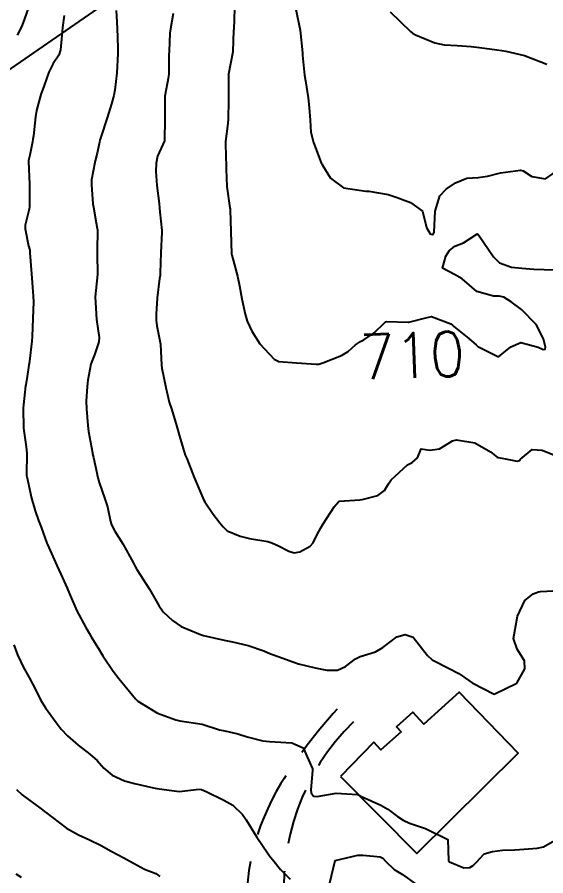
# Model space of a CAD drawing. Header units: metres. Extents: x 298520 to 308411, y 7433745 to 7450750.
# Drawn here: x 301546.9 to 301594, y 7442464.9 to 7442541.5 of the extents above; entities that cross this region are included whole.
import ezdxf
from ezdxf.enums import TextEntityAlignment as Align

# ---------------------------------------------------------------- set-up
doc = ezdxf.new("R2010")
doc.units = ezdxf.units.M
doc.header["$LTSCALE"] = 10
doc.linetypes.add('CONTINUO', pattern=[0])
doc.linetypes.add('DASHED', pattern=[0.75, 0.5, -0.25])
for name, color, linetype in [('Cotas', 45, 'Continuous'), ('Curvas de Nivel 1m', 11, 'Continuous'), ('Curvas de Nivel 5m', 15, 'Continuous'), ('Edificações', 30, 'Continuous'), ('TEXTO', 45, 'Continuous'), ('Vias Secundárias', 230, 'DASHED')]:
    doc.layers.add(name, color=color, linetype=linetype)
doc.styles.add('Style-STANDARD', font='STANDARD.shx')

msp = doc.modelspace()

# ---------------------------------------------------------------- linework, layer by layer
at = {"layer": 'Curvas de Nivel 1m', "flags": 128}
for points, elevation in [([(301547.952, 7442542.622), (301547.495, 7442541.26), (301547.257, 7442540.629), (301546.856, 7442539.888)], 714), ([(301551.054, 7442541.661), (301550.906, 7442540.582), (301550.833, 7442539.862), (301550.716, 7442538.584), (301550.566, 7442538.108), (301550.081, 7442537.367), (301549.688, 7442536.596), (301549.262, 7442535.395), (301548.984, 7442534.606), (301548.588, 7442533.171), (301548.503, 7442532.613), (301548.322, 7442530.931), (301548.267, 7442530.616), (301548.223, 7442530.393), (301547.982, 7442529.194), (301547.875, 7442528.72), (301547.865, 7442528.621), (301547.953, 7442526.62), (301547.953, 7442524.62), (301547.92, 7442524.372), (301547.59, 7442522.939), (301547.586, 7442522.623), (301547.888, 7442521.121), (301547.982, 7442520.716), (301547.997, 7442520.618), (301548.004, 7442520.495), (301548.141, 7442518.616), (301548.263, 7442517.04), (301548.301, 7442516.613), (301548.319, 7442516.12), (301548.272, 7442514.613), (301548.193, 7442513.02), (301548.159, 7442512.614), (301547.958, 7442510.81), (301547.927, 7442510.618), (301547.904, 7442510.474), (301547.745, 7442509.458), (301547.632, 7442508.723), (301547.616, 7442508.621), (301547.421, 7442506.918), (301547.406, 7442506.623), (301547.431, 7442504.887), (301547.453, 7442504.622), (301547.671, 7442503.191), (301547.721, 7442502.619), (301547.7, 7442500.676), (301547.704, 7442500.619), (301547.717, 7442500.544), (301548.138, 7442498.612), (301548.471, 7442497.477), (301548.775, 7442496.602), (301548.992, 7442496.004), (301549.519, 7442494.601), (301549.571, 7442494.469), (301550.411, 7442492.587), (301550.762, 7442491.808), (301551.311, 7442490.573), (301551.516, 7442490.078), (301552.171, 7442488.563), (301552.976, 7442487.057), (301553.276, 7442486.552), (301553.47, 7442486.224), (301554.104, 7442485.185), (301554.517, 7442484.534), (301555.433, 7442483.181), (301555.924, 7442482.515), (301557.405, 7442480.697), (301557.616, 7442480.498), (301559.387, 7442479.429), (301561.003, 7442478.832), (301561.377, 7442478.753), (301563.373, 7442478.43), (301564.908, 7442477.946), (301565.367, 7442477.844), (301566.551, 7442477.579), (301567.362, 7442477.317), (301568.767, 7442476.957), (301569.358, 7442476.885), (301569.881, 7442476.875), (301571.357, 7442476.768), (301572.376, 7442476.32), (301573.187, 7442474.459), (301573.187, 7442474.311), (301573.046, 7442472.574), (301573.082, 7442472.312), (301573.3, 7442472.012), (301573.602, 7442472.004), (301575.303, 7442472.29), (301577.199, 7442472.158), (301577.302, 7442472.13), (301577.578, 7442471.979), (301579.293, 7442471.203), (301579.92, 7442470.861), (301580.775, 7442470.218), (301581.278, 7442469.885), (301581.855, 7442469.624), (301583.267, 7442469.125), (301585.253, 7442468.17), (301585.341, 7442466.276), (301585.419, 7442466.167), (301586.706, 7442465.626), (301587.228, 7442465.668), (301587.529, 7442465.838), (301587.829, 7442466.134), (301588.502, 7442466.866), (301589.243, 7442467.094), (301590.154, 7442467.201), (301591.244, 7442467.248), (301592.474, 7442467.31), (301593.246, 7442467.377), (301593.81, 7442467.502), (301594.78, 7442468.055)], 713), ([(301555.698, 7442542.086), (301555.77, 7442540.525), (301555.838, 7442538.783), (301555.838, 7442538.524), (301555.829, 7442538.263), (301555.746, 7442536.525), (301555.584, 7442534.993), (301555.488, 7442534.528), (301555.276, 7442533.772), (301554.901, 7442532.537), (301554.355, 7442530.894), (301554.242, 7442530.546), (301554.194, 7442530.353), (301553.985, 7442529.374), (301553.829, 7442528.698), (301553.799, 7442528.552), (301553.504, 7442527.008), (301553.482, 7442526.555), (301553.614, 7442524.867), (301553.656, 7442524.553), (301553.909, 7442523.152), (301554.003, 7442522.648), (301554.013, 7442522.548), (301553.999, 7442520.664), (301553.999, 7442520.548), (301554.005, 7442520.424), (301554.022, 7442518.547), (301553.833, 7442516.55), (301553.951, 7442514.548), (301554.176, 7442512.933), (301554.148, 7442512.545), (301553.771, 7442511.372), (301553.528, 7442510.79), (301553.445, 7442510.553), (301553.178, 7442509.118), (301553.103, 7442508.556), (301553.024, 7442507.253), (301553.04, 7442506.557), (301553.171, 7442505.075), (301553.236, 7442504.554), (301553.575, 7442502.639), (301553.589, 7442502.551), (301553.66, 7442502.218), (301553.959, 7442500.858), (301554.034, 7442500.544), (301554.182, 7442499.994), (301554.68, 7442498.534), (301554.908, 7442497.832), (301555.185, 7442496.526), (301555.282, 7442496.217), (301555.584, 7442495.664), (301556.289, 7442494.513), (301557.2, 7442492.852), (301557.389, 7442492.502), (301557.54, 7442492.252), (301558.669, 7442490.489), (301559.501, 7442489.022), (301559.882, 7442488.474), (301560.706, 7442487.682), (301561.48, 7442487.166), (301563.22, 7442486.433), (301563.472, 7442486.352), (301565.046, 7442485.984), (301565.468, 7442485.899), (301566.08, 7442485.78), (301567.464, 7442485.451), (301568.852, 7442484.973), (301569.457, 7442484.725), (301569.725, 7442484.625), (301570.549, 7442484.344), (301571.448, 7442483.988), (301571.959, 7442483.811), (301573.44, 7442483.453), (301574.464, 7442483.273), (301575.438, 7442483.267), (301576.139, 7442483.583), (301577.021, 7442484.266), (301577.455, 7442484.474), (301578.804, 7442484.902), (301579.463, 7442485.276), (301580.724, 7442486.221), (301581.475, 7442486.433), (301582.174, 7442486.203), (301583.449, 7442484.582), (301583.867, 7442484.186), (301585.435, 7442483.382), (301586.237, 7442482.964), (301587.423, 7442482.14), (301589.413, 7442481.118), (301591.423, 7442482.09), (301592.144, 7442483.375), (301592.111, 7442484.083), (301591.459, 7442485.14), (301591.109, 7442486.095), (301591.493, 7442488.09), (301592.119, 7442489.478), (301592.87, 7442490.077), (301593.346, 7442490.25), (301593.525, 7442490.287), (301595.205, 7442490.374)], 712), ([(301560.771, 7442541.826), (301560.531, 7442540.466), (301560.487, 7442540.089), (301560.408, 7442538.467), (301560.4, 7442538.156), (301560.381, 7442536.467), (301560.354, 7442536.181), (301560.043, 7442534.47), (301560.023, 7442532.47), (301560.003, 7442530.47), (301559.371, 7442529.091), (301559.248, 7442528.481), (301559.226, 7442527.742), (301559.306, 7442526.48), (301559.521, 7442524.884), (301559.562, 7442524.475), (301559.587, 7442524.143), (301559.767, 7442522.472), (301559.77, 7442522.34), (301559.665, 7442520.473), (301559.627, 7442518.703), (301559.613, 7442518.474), (301559.565, 7442518.19), (301559.344, 7442516.477), (301559.263, 7442515.026), (301559.263, 7442514.478), (301559.304, 7442513.984), (301559.628, 7442512.472), (301559.645, 7442512.335), (301559.722, 7442510.471), (301559.759, 7442510.182), (301560.109, 7442508.474), (301560.42, 7442507.17), (301560.654, 7442506.466), (301561.069, 7442505.083), (301561.238, 7442504.457), (301561.343, 7442504.118), (301561.669, 7442503.019), (301561.859, 7442502.448), (301561.979, 7442502.127), (301562.662, 7442500.44), (301563.425, 7442498.622), (301563.516, 7442498.431), (301563.611, 7442498.26), (301564.349, 7442497.167), (301564.929, 7442496.41), (301565.219, 7442496.036), (301565.582, 7442495.698), (301566.741, 7442495.223), (301567.572, 7442495.008), (301569.204, 7442494.728), (301569.567, 7442494.62), (301570.154, 7442494.351), (301571.085, 7442493.864), (301571.557, 7442493.731), (301572.074, 7442493.808), (301572.997, 7442494.316), (301573.267, 7442494.613), (301573.578, 7442495.292), (301573.932, 7442495.961), (301574.161, 7442496.301), (301575.135, 7442497.814), (301575.52, 7442498.281), (301575.569, 7442498.325), (301575.614, 7442498.347), (301577.417, 7442498.461), (301577.616, 7442498.484), (301579.031, 7442498.837), (301579.629, 7442499.286), (301579.98, 7442499.892), (301580.204, 7442500.232), (301581.656, 7442501.567), (301582.076, 7442501.789), (301582.572, 7442502.201), (301582.879, 7442502.989), (301583.67, 7442502.872), (301584.51, 7442503.016), (301585.678, 7442503.706), (301586.026, 7442503.81), (301587.677, 7442503.54), (301589.062, 7442502.733), (301589.664, 7442502.267), (301589.768, 7442502.222), (301590.405, 7442502.109), (301591.464, 7442501.896), (301591.662, 7442501.965), (301591.709, 7442502.043), (301591.736, 7442502.089), (301592.801, 7442502.95), (301593.671, 7442502.891), (301595.594, 7442502.12)], 711), ([(301571.694, 7442542.334), (301572.113, 7442540.33), (301572.3, 7442538.328), (301572.318, 7442538.1), (301572.5, 7442536.326), (301572.579, 7442535.811), (301572.814, 7442534.322), (301572.914, 7442533.441), (301572.979, 7442532.32), (301573.065, 7442531.261), (301573.293, 7442530.317), (301573.975, 7442528.524), (301574.049, 7442528.384), (301574.088, 7442528.308), (301574.81, 7442527.146), (301575.953, 7442526.28), (301577.949, 7442525.996), (301578.218, 7442525.988), (301579.945, 7442525.693), (301580.737, 7442525.432), (301581.934, 7442524.98), (301583.021, 7442524.199), (301583.372, 7442522.731), (301583.694, 7442522.192), (301583.902, 7442522.112), (301583.948, 7442522.144), (301583.977, 7442522.189), (301584.056, 7442522.339), (301584.135, 7442524.187), (301584.548, 7442525.576), (301585.107, 7442526.173), (301585.958, 7442526.714), (301586.972, 7442527.14), (301587.964, 7442527.217), (301588.79, 7442527.307), (301589.968, 7442527.633), (301591.742, 7442527.864), (301591.97, 7442527.799), (301592.759, 7442527.288), (301593.963, 7442527.076), (301595.341, 7442528.049)], 709), ([(301580.139, 7442541.981), (301581.935, 7442540.212), (301582.112, 7442540.069), (301582.378, 7442539.94), (301584.103, 7442539.228), (301584.951, 7442539.027), (301586.101, 7442538.971), (301587.357, 7442538.891), (301588.1, 7442538.806), (301589.627, 7442538.595), (301590.097, 7442538.532), (301590.453, 7442538.471), (301592.093, 7442538.09), (301594.085, 7442537.313)], 708), ([(301546.568, 7442485.522), (301546.879, 7442484.626), (301547.436, 7442483.508), (301547.932, 7442482.615), (301548.493, 7442481.528), (301548.958, 7442480.604), (301549.393, 7442479.906), (301550.338, 7442478.586), (301550.797, 7442478.008), (301551.361, 7442477.397), (301552.307, 7442476.56), (301553.345, 7442475.764), (301553.989, 7442475.19), (301554.585, 7442474.531), (301555.324, 7442473.908), (301556.425, 7442473.4), (301557.313, 7442473.148), (301559.023, 7442472.768), (301559.306, 7442472.716), (301561.303, 7442472.45), (301563.08, 7442472.659), (301563.306, 7442472.627), (301563.724, 7442472.426), (301565.295, 7442471.657), (301566.101, 7442471.208), (301566.945, 7442470.385), (301567.276, 7442469.898), (301568.23, 7442468.37), (301569.238, 7442466.863), (301569.46, 7442466.581), (301569.65, 7442466.354), (301570.355, 7442465.473), (301571.216, 7442464.623)], 714), ([(301574.737, 7442464.295), (301575.233, 7442466.29), (301577.238, 7442466.761), (301577.731, 7442466.748), (301579.237, 7442466.605), (301579.481, 7442466.482), (301579.702, 7442466.233), (301580.492, 7442465.487), (301581.221, 7442465.037), (301582.39, 7442464.198)], 714), ([(301546.757, 7442465.085), (301547.215, 7442464.794)], 716)]:
    msp.add_lwpolyline(points, dxfattribs=dict(at, elevation=elevation))
at = {"layer": 'Curvas de Nivel 5m', "flags": 128}
for points, elevation in [([(301566.252, 7442542.288), (301566.174, 7442540.399), (301566.169, 7442540.343), (301566.093, 7442538.4), (301565.72, 7442536.405), (301565.7, 7442534.754), (301565.703, 7442534.405), (301565.698, 7442534.064), (301565.688, 7442532.405), (301565.646, 7442532.033), (301565.433, 7442530.409), (301565.459, 7442528.93), (301565.489, 7442528.407), (301565.495, 7442527.933), (301565.57, 7442526.406), (301565.836, 7442524.49), (301565.849, 7442524.401), (301565.854, 7442524.333), (301565.903, 7442522.4), (301565.984, 7442520.399), (301566.003, 7442520.276), (301566.509, 7442518.393), (301566.702, 7442517.534), (301566.907, 7442516.389), (301567.186, 7442515.013), (301567.379, 7442514.384), (301567.794, 7442513.491), (301568.513, 7442512.373), (301569.769, 7442511.008), (301570.211, 7442510.797), (301571.766, 7442510.685), (301573.532, 7442510.545), (301573.765, 7442510.562), (301574.134, 7442510.672), (301575.773, 7442511.323), (301576.372, 7442511.679), (301577.048, 7442512.267), (301577.486, 7442512.563), (301577.787, 7442512.718), (301578.701, 7442513.344), (301579.613, 7442514.242), (301579.709, 7442514.336), (301579.805, 7442514.373), (301581.726, 7442514.289), (301581.804, 7442514.292), (301583.305, 7442514.7), (301583.812, 7442514.801), (301585.543, 7442514.164), (301585.686, 7442514.046), (301585.801, 7442513.919), (301586.979, 7442512.961), (301587.784, 7442512.283), (301587.934, 7442512.138), (301589.774, 7442511.197), (301590.898, 7442512.103), (301591.787, 7442512.487), (301593.309, 7442512.075), (301593.781, 7442511.868), (301593.948, 7442511.901), (301593.977, 7442512.068), (301593.79, 7442512.82), (301593.153, 7442514.077), (301591.823, 7442515.433), (301590.915, 7442516.104), (301590.248, 7442516.525), (301589.838, 7442516.621), (301589.345, 7442516.617), (301587.842, 7442517.025), (301586.549, 7442518.153), (301585.857, 7442518.542), (301584.79, 7442519.104), (301585.075, 7442520.172), (301585.388, 7442520.66), (301585.887, 7442521.069), (301586.672, 7442521.372), (301587.839, 7442522.141), (301587.88, 7442522.164), (301587.903, 7442522.166), (301587.938, 7442522.14), (301588.052, 7442521.987), (301589.325, 7442520.125), (301589.868, 7442519.583), (301590.951, 7442519.191), (301591.863, 7442519.107), (301592.929, 7442519.013), (301593.862, 7442518.987), (301594.759, 7442518.954)], 710), ([(301546.798, 7442472.625), (301547.298, 7442472.134), (301549.006, 7442470.882), (301549.284, 7442470.685), (301549.332, 7442470.648), (301549.386, 7442470.598), (301551.262, 7442469.168), (301552.336, 7442468.559), (301553.249, 7442468.168), (301554.345, 7442467.634), (301555.239, 7442467.113), (301556.366, 7442466.509), (301557.228, 7442466.035), (301558.211, 7442465.502), (301559.219, 7442465.127), (301559.598, 7442464.855)], 715)]:
    msp.add_lwpolyline(points, dxfattribs=dict(at, elevation=elevation))
at = {"layer": 'Edificações'}
msp.add_lwpolyline([(301575.689, 7442473.772), (301582.501, 7442466.906), (301591.538, 7442475.846), (301586.288, 7442481.306), (301583.12, 7442478.447), (301582.148, 7442479.524), (301580.694, 7442478.212), (301581.094, 7442477.768), (301579.301, 7442476.15), (301578.683, 7442476.834)], close=True, dxfattribs=at)
at = {"layer": 'TEXTO', "linetype": 'CONTINUO'}
msp.add_polyline3d([(301654.854, 7442611.991, 0), (301466.109, 7442481.495, 0)], dxfattribs=at)
at = {"layer": 'Vias Secundárias'}
for points in [[(301465.55, 7442973.319, 0), (301478.59, 7442967.28, -0.011668)], [(301576.841, 7442478.656, 0.227512), (301570.745, 7442461.659, 0.047394), (301572.152, 7442454.637, -0.026388), (301574.508, 7442444.995), (301577.393, 7442429.746), (301579.923, 7442416.512, 0.034314), (301583.338, 7442396.692, -0.046064), (301584.604, 7442388.16, 0.0303), (301585.796, 7442377.902, -0.01369), (301587.89, 7442363.946, 0.081618), (301589.337, 7442358.998, -0.14693), (301590.389, 7442352.285, -0.118559), (301589.521, 7442350.062, 0.406551), (301590.825, 7442342.185, 0.010832), (301592.87, 7442340.747, -0.025906), (301606.84, 7442330.28, 0.01993)]]:
    msp.add_lwpolyline(points, format="xyb", dxfattribs=at)
at = {"layer": 'Vias Secundárias', "elevation": 737.004}
msp.add_lwpolyline([(301576.966, 7442257.63), (301594.7, 7442268.25), (301617.506, 7442282.2, -0.021214), (301629.192, 7442288.683, 0.268287), (301633.132, 7442294.665, 0.225334), (301628.315, 7442306.554, 0.061046), (301613.81, 7442316.921, -0.140802), (301608.915, 7442321.748, 0.115151), (301605.053, 7442325.961, -0.028807), (301592.62, 7442335.555, 0.036514), (301587.932, 7442339.058, 0.039437), (301582.357, 7442342.031, -0.627491), (301582.153, 7442347.27, 0.152632), (301586.079, 7442351.246, 0.192396), (301586.651, 7442357.196, -0.044405), (301581.955, 7442380.908, 0.002205), (301579.95, 7442398.862, 0.015654), (301575.183, 7442431.081, 0.04943), (301569.563, 7442450.85, -0.07382), (301567.344, 7442460.397, -0.159105), (301570.39, 7442473.146, -0.049018), (301575.403, 7442479.766, -0.437468)], format="xyb", dxfattribs=at)

# ---------------------------------------------------------------- texts
at = {"layer": 'Cotas', "style": 'Style-STANDARD'}
msp.add_text('710', height=4, rotation=2.06719, dxfattribs=at).set_placement((301582.095, 7442511.335, 710), align=Align.MIDDLE_CENTER)

doc.saveas('drawing.dxf')
